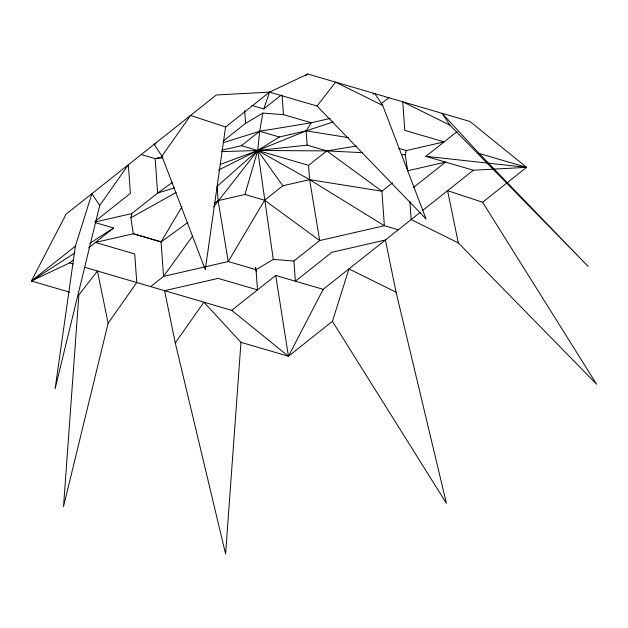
<?xml version="1.0" encoding="UTF-8"?>
<svg xmlns="http://www.w3.org/2000/svg" width="628" height="628" viewBox="0 0 628 628"><rect width="100%" height="100%" fill="white"/><g stroke="black" fill="none" stroke-linecap="round" stroke-linejoin="round"><path stroke-width="0.94" d="M175.267 342.904L203.912 302.194L240.964 342.346L225.601 553.998L175.267 342.904L164.583 290.678L218.159 278.385L257.488 289.893L256.043 269.687L273.282 259.435L293.928 260.997L319.699 240.555L264.6 200.238L244.936 194.484L218.144 200.63L214.179 203.496M99.711 205.474L91.916 193.667L75.391 246.121L55.099 388.779L99.711 205.474L128.355 164.764L130.396 193.346L95.48 221.04M482.61 202.247L596.6 384.21L458.291 242.887L447.607 190.669L482.61 202.247L526.602 167.354L469.885 121.447L307.799 74.002L269.561 92.12L225.578 127.005L205.285 269.671L161.922 156.137L154.127 144.33L156.003 143.898M330.304 118.409L311.284 122.774L283.471 114.649L262.826 113.087L259.67 131.252L257.731 150.484L244.936 194.484M188.031 222.406L161.09 241.89L133.285 233.757L130.859 217.751L131.841 213.551L157.612 193.118L172.661 182.214M413.671 187.38L445.558 162.087L407.674 170.785L405.248 154.778L406.23 150.579L444.114 141.881L404.785 130.373L402.744 101.799L449.868 125.113L588.185 266.437L479.125 153.46L442.073 113.307L449.868 125.113M108.126 323.247L63.514 506.553L78.877 294.901L97.442 271.029L108.126 323.247L136.771 282.537L134.73 253.963L95.401 242.447L133.285 233.757L161.09 241.89L163.563 276.391L150.681 286.611M332.424 321.355L348.956 268.902L396.08 292.224L446.414 503.318L332.424 321.355L288.44 356.241L240.964 342.346M251.71 105.347L263.807 108.887L269.561 92.12L317.038 106.014L426.098 218.991L382.735 105.465L374.94 93.658L373.056 94.09M69.567 292.177L31.4 281.006L66.144 214.101L216.33 94.993L269.561 92.12M84.466 267.23L231.724 310.334L288.44 356.241L323.185 289.343L420.273 212.343M161.098 241.898L182.018 206.62M161.922 156.137L190.567 115.426L225.578 127.005M192.561 236.144L163.563 276.391L228.231 261.538L256.043 269.687M213.599 206.95L257.731 150.484L279.334 137.006L306.119 130.859L333.123 121.997M317.038 106.014L335.603 82.142L382.735 105.465M73.429 259.882L69.637 262.889L31.4 281.006L75.391 246.121M88.595 247.848L113.621 228.003L95.009 222.548M223.607 140.774L245.587 123.339L262.826 113.087M263.807 108.887L281.25 95.056M305.522 75.807L307.799 74.002M222.045 150.155L241.45 145.704L259.67 131.252L311.284 122.79L306.119 130.859L257.731 150.484L220.247 164.434M381.259 103.738L388.842 97.725M392.516 182.803L381.91 191.218L309.604 179.639L282.82 185.786L264.6 200.238L228.239 261.546L218.144 200.63L217.123 186.343L257.731 150.484L307.139 145.147L326.803 150.901L362.639 152.675M241.45 145.704L308.584 165.352L326.803 150.901L356.437 146.041M231.724 310.334L275.708 275.441L323.185 289.343M479.125 153.46L526.602 167.354L473.371 170.227L425.894 156.333L456.988 131.676M422.55 210.537L473.371 170.227M31.4 281.006L74.975 252.911M89.78 243.374L113.621 228.003M130.859 217.751L176.115 192.498M218.426 170.117L257.731 150.484L326.803 150.901L381.91 191.218L384.375 225.719L398.278 229.785M223.529 142.611L259.67 131.252L279.334 137.006M174.294 187.874L157.612 193.118L155.147 158.617L141.237 154.551M162.754 156.874L155.147 158.617L162.825 157.746M94.907 222.029L131.841 213.551M221.511 151.631L257.731 150.484L309.604 179.639L384.375 225.719L319.699 240.548L309.604 179.639L308.584 165.352M401.378 154.582L405.248 154.778M425.894 156.333L526.602 167.354M348.54 137.642L306.119 130.859L307.139 145.147M398.819 148.404L406.23 150.579M69.637 262.889L73.343 263.972M458.291 242.887L411.159 219.565L409.872 201.47M282.82 185.786L257.731 150.484L273.282 259.435M255.62 267.614L256.546 271.814L255.902 269.969M396.08 292.224L385.396 240.006L331.82 252.299L295.372 281.203L293.928 260.997M255.706 269.067L255.518 267.803M275.708 275.441L288.44 356.241M282.098 95.401L283.471 114.649M244.692 110.834L245.587 123.339"/></g></svg>
